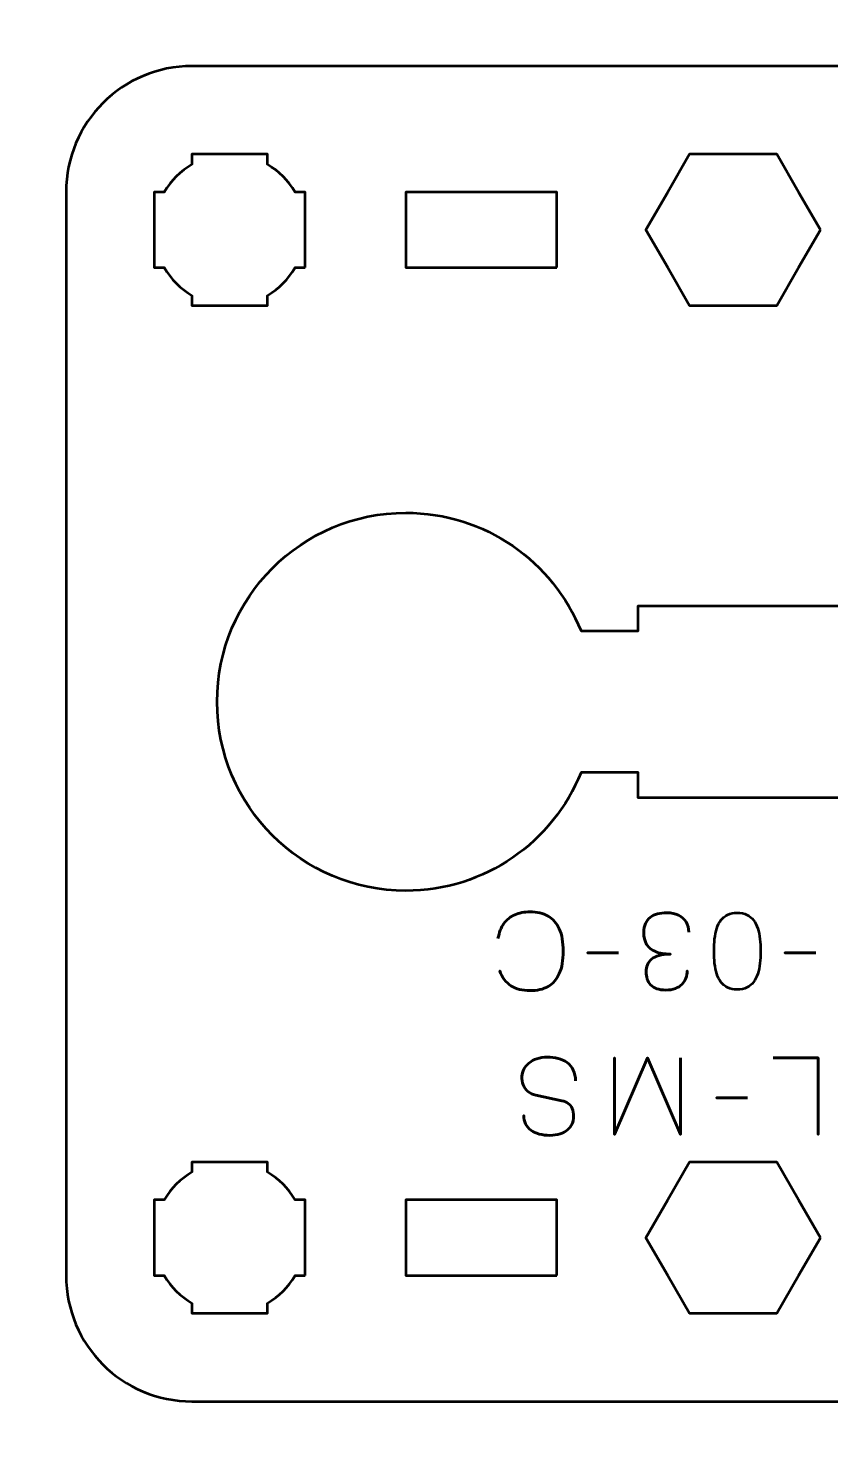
# Model space of a CAD drawing. Header units: centimetres. Extents: x -21 to 0, y -29.7 to 0.
# Drawn here: x -11.6 to -8.41, y -11.57 to -5.95 of the extents above; entities that cross this region are included whole.
import ezdxf

# ---------------------------------------------------------------- set-up
doc = ezdxf.new("R2010")
doc.units = ezdxf.units.CM
doc.header["$MEASUREMENT"] = 0
doc.layers.add('Layer 1', color=7, linetype='Continuous')

msp = doc.modelspace()

# ---------------------------------------------------------------- linework, layer by layer
at = {"layer": 'Layer 1', "color": 1, "lineweight": 53}
msp.add_open_spline([(-21.00003, -29.19995), (-21.00003, -29.19995), (-21.00003, -5.29992), (-21.00003, -5.29992), (-21.00003, -5.29992), (-21.00003, -5.21709), (-20.93286, -5.14992), (-20.85003, -5.14992), (-20.85003, -5.14992), (-20.7672, -5.14992), (-20.70003, -5.08275), (-20.70003, -4.99992), (-20.70003, -4.99992), (-20.70003, -4.91709), (-20.7672, -4.84992), (-20.85003, -4.84992), (-20.85003, -4.84992), (-20.93286, -4.84992), (-21.00003, -4.78275), (-21.00003, -4.69992), (-21.00003, -4.69992), (-21.00003, -4.61709), (-20.93286, -4.54992), (-20.85003, -4.54992), (-20.85003, -4.54992), (-20.7672, -4.54992), (-20.70003, -4.48275), (-20.70003, -4.39992), (-20.70003, -4.39992), (-20.70003, -4.31709), (-20.7672, -4.24992), (-20.85003, -4.24992), (-20.85003, -4.24992), (-20.93286, -4.24992), (-21.00003, -4.18275), (-21.00003, -4.09992), (-21.00003, -4.09992), (-21.00003, -4.01709), (-20.93286, -3.94992), (-20.85003, -3.94992), (-20.85003, -3.94992), (-20.7672, -3.94992), (-20.70003, -3.88275), (-20.70003, -3.79992), (-20.70003, -3.79992), (-20.70003, -3.71709), (-20.7672, -3.64992), (-20.85003, -3.64992), (-20.85003, -3.64992), (-20.93286, -3.64992), (-21.00003, -3.58275), (-21.00003, -3.49992), (-21.00003, -3.49992), (-21.00003, -3.41709), (-20.93286, -3.34992), (-20.85003, -3.34992), (-20.85003, -3.34992), (-20.7672, -3.34992), (-20.70003, -3.28275), (-20.70003, -3.19992), (-20.70003, -3.19992), (-20.70003, -3.11709), (-20.7672, -3.04992), (-20.85003, -3.04992), (-20.85003, -3.04992), (-20.93286, -3.04992), (-21.00003, -2.98275), (-21.00003, -2.89992), (-21.00003, -2.89992), (-21.00003, -2.81709), (-20.93286, -2.74992), (-20.85003, -2.74992), (-20.85003, -2.74992), (-20.7672, -2.74992), (-20.70003, -2.68275), (-20.70003, -2.59992), (-20.70003, -2.59992), (-20.70003, -2.51709), (-20.7672, -2.44992), (-20.85003, -2.44992), (-20.85003, -2.44992), (-20.93286, -2.44992), (-21.00003, -2.38275), (-21.00003, -2.29992), (-21.00003, -2.29992), (-21.00003, -2.21709), (-20.93286, -2.14992), (-20.85003, -2.14992), (-20.85003, -2.14992), (-20.7672, -2.14992), (-20.70003, -2.08275), (-20.70003, -1.99992), (-20.70003, -1.99992), (-20.70003, -1.91709), (-20.7672, -1.84992), (-20.85003, -1.84992), (-20.85003, -1.84992), (-20.93286, -1.84992), (-21.00003, -1.78275), (-21.00003, -1.69992), (-21.00003, -1.69992), (-21.00003, -1.61709), (-20.93286, -1.54992), (-20.85003, -1.54992), (-20.85003, -1.54992), (-20.7672, -1.54992), (-20.70003, -1.48275), (-20.70003, -1.39992), (-20.70003, -1.39992), (-20.70003, -1.31709), (-20.7672, -1.24992), (-20.85003, -1.24992), (-20.85003, -1.24992), (-20.93286, -1.24992), (-21.00003, -1.18275), (-21.00003, -1.09992), (-21.00003, -1.09992), (-21.00003, -1.09992), (-21.00003, -0.49992), (-21.00003, -0.49992), (-21.00003, -0.49992), (-21.00003, -0.22295), (-20.77694, 0.00004), (-20.49994, 0.00004), (-20.49994, 0.00004), (-20.49994, 0.00004), (-0.50008, 0.00004), (-0.50008, 0.00004), (-0.50008, 0.00004), (-0.22294, 0.00004), (0.00002, -0.22295), (0.00002, -0.49992), (0.00002, -0.49992), (0.00002, -0.49992), (0.00002, -29.19995), (0.00002, -29.19995), (0.00002, -29.19995), (0.00002, -29.47695), (-0.22294, -29.70004), (-0.50008, -29.70004), (-0.50008, -29.70004), (-0.50008, -29.70004), (-20.49994, -29.70004), (-20.49994, -29.70004), (-20.49994, -29.70004), (-20.77694, -29.70004), (-21.00003, -29.47695), (-21.00003, -29.19995)], degree=3, knots=[0, 0, 0, 0, 0.027027, 0.027027, 0.027027, 0.027027, 0.0540541, 0.0540541, 0.0540541, 0.0540541, 0.0810811, 0.0810811, 0.0810811, 0.0810811, 0.1081081, 0.1081081, 0.1081081, 0.1081081, 0.1351351, 0.1351351, 0.1351351, 0.1351351, 0.1621622, 0.1621622, 0.1621622, 0.1621622, 0.1891892, 0.1891892, 0.1891892, 0.1891892, 0.2162162, 0.2162162, 0.2162162, 0.2162162, 0.2432432, 0.2432432, 0.2432432, 0.2432432, 0.2702703, 0.2702703, 0.2702703, 0.2702703, 0.2972973, 0.2972973, 0.2972973, 0.2972973, 0.3243243, 0.3243243, 0.3243243, 0.3243243, 0.3513514, 0.3513514, 0.3513514, 0.3513514, 0.3783784, 0.3783784, 0.3783784, 0.3783784, 0.4054054, 0.4054054, 0.4054054, 0.4054054, 0.4324324, 0.4324324, 0.4324324, 0.4324324, 0.4594595, 0.4594595, 0.4594595, 0.4594595, 0.4864865, 0.4864865, 0.4864865, 0.4864865, 0.5135135, 0.5135135, 0.5135135, 0.5135135, 0.5405405, 0.5405405, 0.5405405, 0.5405405, 0.5675676, 0.5675676, 0.5675676, 0.5675676, 0.5945946, 0.5945946, 0.5945946, 0.5945946, 0.6216216, 0.6216216, 0.6216216, 0.6216216, 0.6486486, 0.6486486, 0.6486486, 0.6486486, 0.6756757, 0.6756757, 0.6756757, 0.6756757, 0.7027027, 0.7027027, 0.7027027, 0.7027027, 0.7297297, 0.7297297, 0.7297297, 0.7297297, 0.7567568, 0.7567568, 0.7567568, 0.7567568, 0.7837838, 0.7837838, 0.7837838, 0.7837838, 0.8108108, 0.8108108, 0.8108108, 0.8108108, 0.8378378, 0.8378378, 0.8378378, 0.8378378, 0.8648649, 0.8648649, 0.8648649, 0.8648649, 0.8918919, 0.8918919, 0.8918919, 0.8918919, 0.9189189, 0.9189189, 0.9189189, 0.9189189, 0.9459459, 0.9459459, 0.9459459, 0.9459459, 0.972973, 0.972973, 0.972973, 0.972973, 1, 1, 1, 1], dxfattribs=at)
at = {"layer": 'Layer 1', "color": 3, "lineweight": 53}
msp.add_open_spline([(-6.15, -6.6), (-6.15, -6.6), (-6.15, -8.242), (-6.15, -8.242), (-6.15, -8.242), (-6.15, -8.242), (-7.52301, -8.242), (-7.52301, -8.242), (-7.52301, -8.242), (-7.52301, -8.242), (-7.52301, -7.988), (-7.52301, -7.988), (-7.52301, -7.988), (-7.52301, -7.988), (-7.77701, -7.988), (-7.77701, -7.988), (-7.77701, -7.988), (-7.77701, -7.988), (-7.77701, -8.242), (-7.77701, -8.242), (-7.77701, -8.242), (-7.77701, -8.242), (-9.17701, -8.242), (-9.17701, -8.242), (-9.17701, -8.242), (-9.17701, -8.242), (-9.17698, -8.342), (-9.17698, -8.342), (-9.17698, -8.342), (-9.17698, -8.342), (-9.40002, -8.342), (-9.40002, -8.342), (-9.40002, -8.342), (-9.40002, -8.342), (-9.40451, -8.342), (-9.40451, -8.342), (-9.40451, -8.342), (-9.51574, -8.06704), (-9.78524, -7.873), (-10.10002, -7.873), (-10.10002, -7.873), (-10.51417, -7.873), (-10.85002, -8.20885), (-10.85002, -8.623), (-10.85002, -8.623), (-10.85002, -9.03715), (-10.51417, -9.373), (-10.10002, -9.373), (-10.10002, -9.373), (-9.78524, -9.373), (-9.51574, -9.17896), (-9.40451, -8.904), (-9.40451, -8.904), (-9.40451, -8.904), (-9.40002, -8.904), (-9.40002, -8.904), (-9.40002, -8.904), (-9.40002, -8.904), (-9.17698, -8.904), (-9.17698, -8.904), (-9.17698, -8.904), (-9.17698, -8.904), (-9.17701, -9.004), (-9.17701, -9.004), (-9.17701, -9.004), (-9.17701, -9.004), (-7.77701, -9.004), (-7.77701, -9.004), (-7.77701, -9.004), (-7.77701, -9.004), (-7.77701, -9.512), (-7.77701, -9.512), (-7.77701, -9.512), (-7.77701, -9.512), (-7.52301, -9.512), (-7.52301, -9.512), (-7.52301, -9.512), (-7.52301, -9.512), (-7.52301, -9.258), (-7.52301, -9.258), (-7.52301, -9.258), (-7.52301, -9.258), (-6.15, -9.258), (-6.15, -9.258), (-6.15, -9.258), (-6.15, -9.258), (-6.15, -9.592), (-6.15, -9.592), (-6.15, -9.592), (-6.23283, -9.592), (-6.3, -9.65917), (-6.3, -9.742), (-6.3, -9.742), (-6.3, -9.82483), (-6.23283, -9.892), (-6.15, -9.892), (-6.15, -9.892), (-6.15, -9.892), (-6.15, -10.9), (-6.15, -10.9), (-6.15, -10.9), (-6.15, -11.17609), (-6.37391, -11.4), (-6.65, -11.4), (-6.65, -11.4), (-6.65, -11.4), (-10.95, -11.4), (-10.95, -11.4), (-10.95, -11.4), (-11.22609, -11.4), (-11.45, -11.17609), (-11.45, -10.9), (-11.45, -10.9), (-11.45, -10.9), (-11.45, -6.6), (-11.45, -6.6), (-11.45, -6.6), (-11.45, -6.32391), (-11.22609, -6.1), (-10.95, -6.1), (-10.95, -6.1), (-10.95, -6.1), (-6.65, -6.1), (-6.65, -6.1), (-6.65, -6.1), (-6.37391, -6.1), (-6.15, -6.32391), (-6.15, -6.6)], degree=3, knots=[0, 0, 0, 0, 0.03125, 0.03125, 0.03125, 0.03125, 0.0625, 0.0625, 0.0625, 0.0625, 0.09375, 0.09375, 0.09375, 0.09375, 0.125, 0.125, 0.125, 0.125, 0.15625, 0.15625, 0.15625, 0.15625, 0.1875, 0.1875, 0.1875, 0.1875, 0.21875, 0.21875, 0.21875, 0.21875, 0.25, 0.25, 0.25, 0.25, 0.28125, 0.28125, 0.28125, 0.28125, 0.3125, 0.3125, 0.3125, 0.3125, 0.34375, 0.34375, 0.34375, 0.34375, 0.375, 0.375, 0.375, 0.375, 0.40625, 0.40625, 0.40625, 0.40625, 0.4375, 0.4375, 0.4375, 0.4375, 0.46875, 0.46875, 0.46875, 0.46875, 0.5, 0.5, 0.5, 0.5, 0.53125, 0.53125, 0.53125, 0.53125, 0.5625, 0.5625, 0.5625, 0.5625, 0.59375, 0.59375, 0.59375, 0.59375, 0.625, 0.625, 0.625, 0.625, 0.65625, 0.65625, 0.65625, 0.65625, 0.6875, 0.6875, 0.6875, 0.6875, 0.71875, 0.71875, 0.71875, 0.71875, 0.75, 0.75, 0.75, 0.75, 0.78125, 0.78125, 0.78125, 0.78125, 0.8125, 0.8125, 0.8125, 0.8125, 0.84375, 0.84375, 0.84375, 0.84375, 0.875, 0.875, 0.875, 0.875, 0.90625, 0.90625, 0.90625, 0.90625, 0.9375, 0.9375, 0.9375, 0.9375, 0.96875, 0.96875, 0.96875, 0.96875, 1, 1, 1, 1], dxfattribs=at)
at = {"layer": 'Layer 1', "lineweight": 53}
for points, knots in [([(-10.5, -6.9), (-10.5, -6.9), (-10.54015, -6.9), (-10.54015, -6.9), (-10.54015, -6.9), (-10.5665, -6.94553), (-10.60447, -6.9835), (-10.65, -7.00985), (-10.65, -7.00985), (-10.65, -7.00985), (-10.65, -7.05), (-10.65, -7.05), (-10.65, -7.05), (-10.65, -7.05), (-10.8, -7.05), (-10.8, -7.05), (-10.8, -7.05), (-10.8, -7.05), (-10.95, -7.05), (-10.95, -7.05), (-10.95, -7.05), (-10.95, -7.05), (-10.95, -7.00985), (-10.95, -7.00985), (-10.95, -7.00985), (-10.99553, -6.9835), (-11.0335, -6.94553), (-11.05985, -6.9), (-11.05985, -6.9), (-11.05985, -6.9), (-11.1, -6.9), (-11.1, -6.9), (-11.1, -6.9), (-11.1, -6.9), (-11.1, -6.75), (-11.1, -6.75), (-11.1, -6.75), (-11.1, -6.75), (-11.1, -6.6), (-11.1, -6.6), (-11.1, -6.6), (-11.1, -6.6), (-11.05985, -6.6), (-11.05985, -6.6), (-11.05985, -6.6), (-11.0335, -6.55447), (-10.99553, -6.5165), (-10.95, -6.49015), (-10.95, -6.49015), (-10.95, -6.49015), (-10.95, -6.45), (-10.95, -6.45), (-10.95, -6.45), (-10.95, -6.45), (-10.8, -6.45), (-10.8, -6.45), (-10.8, -6.45), (-10.8, -6.45), (-10.65, -6.45), (-10.65, -6.45), (-10.65, -6.45), (-10.65, -6.45), (-10.65, -6.49015), (-10.65, -6.49015), (-10.65, -6.49015), (-10.60447, -6.5165), (-10.5665, -6.55447), (-10.54015, -6.6), (-10.54015, -6.6), (-10.54015, -6.6), (-10.5, -6.6), (-10.5, -6.6), (-10.5, -6.6), (-10.5, -6.6), (-10.5, -6.75), (-10.5, -6.75), (-10.5, -6.75), (-10.5, -6.75), (-10.5, -6.9), (-10.5, -6.9)], [0, 0, 0, 0, 0.05, 0.05, 0.05, 0.05, 0.1, 0.1, 0.1, 0.1, 0.15, 0.15, 0.15, 0.15, 0.2, 0.2, 0.2, 0.2, 0.25, 0.25, 0.25, 0.25, 0.3, 0.3, 0.3, 0.3, 0.35, 0.35, 0.35, 0.35, 0.4, 0.4, 0.4, 0.4, 0.45, 0.45, 0.45, 0.45, 0.5, 0.5, 0.5, 0.5, 0.55, 0.55, 0.55, 0.55, 0.6, 0.6, 0.6, 0.6, 0.65, 0.65, 0.65, 0.65, 0.7, 0.7, 0.7, 0.7, 0.75, 0.75, 0.75, 0.75, 0.8, 0.8, 0.8, 0.8, 0.85, 0.85, 0.85, 0.85, 0.9, 0.9, 0.9, 0.9, 0.95, 0.95, 0.95, 0.95, 1, 1, 1, 1]), ([(-8.45359, -6.75), (-8.45359, -6.75), (-8.54019, -6.9), (-8.54019, -6.9), (-8.54019, -6.9), (-8.54019, -6.9), (-8.62679, -7.05), (-8.62679, -7.05), (-8.62679, -7.05), (-8.62679, -7.05), (-8.8, -7.05), (-8.8, -7.05), (-8.8, -7.05), (-8.8, -7.05), (-8.97321, -7.05), (-8.97321, -7.05), (-8.97321, -7.05), (-8.97321, -7.05), (-9.05981, -6.9), (-9.05981, -6.9), (-9.05981, -6.9), (-9.05981, -6.9), (-9.14641, -6.75), (-9.14641, -6.75), (-9.14641, -6.75), (-9.14641, -6.75), (-9.05981, -6.6), (-9.05981, -6.6), (-9.05981, -6.6), (-9.05981, -6.6), (-8.97321, -6.45), (-8.97321, -6.45), (-8.97321, -6.45), (-8.97321, -6.45), (-8.8, -6.45), (-8.8, -6.45), (-8.8, -6.45), (-8.8, -6.45), (-8.62679, -6.45), (-8.62679, -6.45), (-8.62679, -6.45), (-8.62679, -6.45), (-8.54019, -6.6), (-8.54019, -6.6), (-8.54019, -6.6), (-8.54019, -6.6), (-8.45359, -6.75), (-8.45359, -6.75)], [0, 0, 0, 0, 0.0833333, 0.0833333, 0.0833333, 0.0833333, 0.1666667, 0.1666667, 0.1666667, 0.1666667, 0.25, 0.25, 0.25, 0.25, 0.3333333, 0.3333333, 0.3333333, 0.3333333, 0.4166667, 0.4166667, 0.4166667, 0.4166667, 0.5, 0.5, 0.5, 0.5, 0.5833333, 0.5833333, 0.5833333, 0.5833333, 0.6666667, 0.6666667, 0.6666667, 0.6666667, 0.75, 0.75, 0.75, 0.75, 0.8333333, 0.8333333, 0.8333333, 0.8333333, 0.9166667, 0.9166667, 0.9166667, 0.9166667, 1, 1, 1, 1]), ([(-9.5, -6.9), (-9.5, -6.9), (-10.1, -6.9), (-10.1, -6.9), (-10.1, -6.9), (-10.1, -6.9), (-10.1, -6.6), (-10.1, -6.6), (-10.1, -6.6), (-10.1, -6.6), (-9.5, -6.6), (-9.5, -6.6), (-9.5, -6.6), (-9.5, -6.6), (-9.5, -6.9), (-9.5, -6.9)], [0, 0, 0, 0, 0.25, 0.25, 0.25, 0.25, 0.5, 0.5, 0.5, 0.5, 0.75, 0.75, 0.75, 0.75, 1, 1, 1, 1]), ([(-10.5, -10.9), (-10.5, -10.9), (-10.54015, -10.9), (-10.54015, -10.9), (-10.54015, -10.9), (-10.5665, -10.94553), (-10.60447, -10.9835), (-10.65, -11.00985), (-10.65, -11.00985), (-10.65, -11.00985), (-10.65, -11.05), (-10.65, -11.05), (-10.65, -11.05), (-10.65, -11.05), (-10.8, -11.05), (-10.8, -11.05), (-10.8, -11.05), (-10.8, -11.05), (-10.95, -11.05), (-10.95, -11.05), (-10.95, -11.05), (-10.95, -11.05), (-10.95, -11.00985), (-10.95, -11.00985), (-10.95, -11.00985), (-10.99553, -10.9835), (-11.0335, -10.94553), (-11.05985, -10.9), (-11.05985, -10.9), (-11.05985, -10.9), (-11.1, -10.9), (-11.1, -10.9), (-11.1, -10.9), (-11.1, -10.9), (-11.1, -10.75), (-11.1, -10.75), (-11.1, -10.75), (-11.1, -10.75), (-11.1, -10.6), (-11.1, -10.6), (-11.1, -10.6), (-11.1, -10.6), (-11.05985, -10.6), (-11.05985, -10.6), (-11.05985, -10.6), (-11.0335, -10.55447), (-10.99553, -10.5165), (-10.95, -10.49015), (-10.95, -10.49015), (-10.95, -10.49015), (-10.95, -10.45), (-10.95, -10.45), (-10.95, -10.45), (-10.95, -10.45), (-10.8, -10.45), (-10.8, -10.45), (-10.8, -10.45), (-10.8, -10.45), (-10.65, -10.45), (-10.65, -10.45), (-10.65, -10.45), (-10.65, -10.45), (-10.65, -10.49015), (-10.65, -10.49015), (-10.65, -10.49015), (-10.60447, -10.5165), (-10.5665, -10.55447), (-10.54015, -10.6), (-10.54015, -10.6), (-10.54015, -10.6), (-10.5, -10.6), (-10.5, -10.6), (-10.5, -10.6), (-10.5, -10.6), (-10.5, -10.75), (-10.5, -10.75), (-10.5, -10.75), (-10.5, -10.75), (-10.5, -10.9), (-10.5, -10.9)], [0, 0, 0, 0, 0.05, 0.05, 0.05, 0.05, 0.1, 0.1, 0.1, 0.1, 0.15, 0.15, 0.15, 0.15, 0.2, 0.2, 0.2, 0.2, 0.25, 0.25, 0.25, 0.25, 0.3, 0.3, 0.3, 0.3, 0.35, 0.35, 0.35, 0.35, 0.4, 0.4, 0.4, 0.4, 0.45, 0.45, 0.45, 0.45, 0.5, 0.5, 0.5, 0.5, 0.55, 0.55, 0.55, 0.55, 0.6, 0.6, 0.6, 0.6, 0.65, 0.65, 0.65, 0.65, 0.7, 0.7, 0.7, 0.7, 0.75, 0.75, 0.75, 0.75, 0.8, 0.8, 0.8, 0.8, 0.85, 0.85, 0.85, 0.85, 0.9, 0.9, 0.9, 0.9, 0.95, 0.95, 0.95, 0.95, 1, 1, 1, 1]), ([(-8.45359, -10.75), (-8.45359, -10.75), (-8.54019, -10.9), (-8.54019, -10.9), (-8.54019, -10.9), (-8.54019, -10.9), (-8.62679, -11.05), (-8.62679, -11.05), (-8.62679, -11.05), (-8.62679, -11.05), (-8.8, -11.05), (-8.8, -11.05), (-8.8, -11.05), (-8.8, -11.05), (-8.97321, -11.05), (-8.97321, -11.05), (-8.97321, -11.05), (-8.97321, -11.05), (-9.05981, -10.9), (-9.05981, -10.9), (-9.05981, -10.9), (-9.05981, -10.9), (-9.14641, -10.75), (-9.14641, -10.75), (-9.14641, -10.75), (-9.14641, -10.75), (-9.05981, -10.6), (-9.05981, -10.6), (-9.05981, -10.6), (-9.05981, -10.6), (-8.97321, -10.45), (-8.97321, -10.45), (-8.97321, -10.45), (-8.97321, -10.45), (-8.8, -10.45), (-8.8, -10.45), (-8.8, -10.45), (-8.8, -10.45), (-8.62679, -10.45), (-8.62679, -10.45), (-8.62679, -10.45), (-8.62679, -10.45), (-8.54019, -10.6), (-8.54019, -10.6), (-8.54019, -10.6), (-8.54019, -10.6), (-8.45359, -10.75), (-8.45359, -10.75)], [0, 0, 0, 0, 0.0833333, 0.0833333, 0.0833333, 0.0833333, 0.1666667, 0.1666667, 0.1666667, 0.1666667, 0.25, 0.25, 0.25, 0.25, 0.3333333, 0.3333333, 0.3333333, 0.3333333, 0.4166667, 0.4166667, 0.4166667, 0.4166667, 0.5, 0.5, 0.5, 0.5, 0.5833333, 0.5833333, 0.5833333, 0.5833333, 0.6666667, 0.6666667, 0.6666667, 0.6666667, 0.75, 0.75, 0.75, 0.75, 0.8333333, 0.8333333, 0.8333333, 0.8333333, 0.9166667, 0.9166667, 0.9166667, 0.9166667, 1, 1, 1, 1]), ([(-9.5, -10.9), (-9.5, -10.9), (-10.1, -10.9), (-10.1, -10.9), (-10.1, -10.9), (-10.1, -10.9), (-10.1, -10.6), (-10.1, -10.6), (-10.1, -10.6), (-10.1, -10.6), (-9.5, -10.6), (-9.5, -10.6), (-9.5, -10.6), (-9.5, -10.6), (-9.5, -10.9), (-9.5, -10.9)], [0, 0, 0, 0, 0.25, 0.25, 0.25, 0.25, 0.5, 0.5, 0.5, 0.5, 0.75, 0.75, 0.75, 0.75, 1, 1, 1, 1])]:
    msp.add_open_spline(points, degree=3, knots=knots, dxfattribs=at)
at = {"layer": 'Layer 1', "color": 5, "lineweight": 53}
for points, knots in [([(-9.73423, -9.56285), (-9.72971, -9.53865), (-9.72181, -9.51868), (-9.71073, -9.50302), (-9.71073, -9.50302), (-9.69959, -9.48742), (-9.68533, -9.47585), (-9.66798, -9.4683), (-9.66798, -9.4683), (-9.65069, -9.46075), (-9.63037, -9.45694), (-9.60723, -9.45701), (-9.60723, -9.45701), (-9.57908, -9.45694), (-9.55516, -9.46238), (-9.53554, -9.47345), (-9.53554, -9.47345), (-9.51593, -9.48446), (-9.50097, -9.50146), (-9.49067, -9.52453), (-9.49067, -9.52453), (-9.48037, -9.54761), (-9.47522, -9.57717), (-9.47515, -9.61322), (-9.47515, -9.61322), (-9.47522, -9.64913), (-9.48037, -9.67863), (-9.49067, -9.7017), (-9.49067, -9.7017), (-9.50097, -9.72477), (-9.51593, -9.74184), (-9.53554, -9.75292), (-9.53554, -9.75292), (-9.55516, -9.764), (-9.57908, -9.7695), (-9.60723, -9.76943), (-9.60723, -9.76943), (-9.63736, -9.7695), (-9.66261, -9.76308), (-9.68286, -9.75017), (-9.68286, -9.75017), (-9.70318, -9.73726), (-9.71807, -9.71729), (-9.72745, -9.69027), (-9.72745, -9.69027), (-9.71807, -9.71729), (-9.70318, -9.73726), (-9.68286, -9.75017), (-9.68286, -9.75017), (-9.66261, -9.76308), (-9.63736, -9.7695), (-9.60723, -9.76943), (-9.60723, -9.76943), (-9.57908, -9.7695), (-9.55516, -9.764), (-9.53554, -9.75292), (-9.53554, -9.75292), (-9.51593, -9.74184), (-9.50097, -9.72477), (-9.49067, -9.7017), (-9.49067, -9.7017), (-9.48037, -9.67863), (-9.47522, -9.64913), (-9.47515, -9.61322), (-9.47515, -9.61322), (-9.47522, -9.57717), (-9.48037, -9.54761), (-9.49067, -9.52453), (-9.49067, -9.52453), (-9.50097, -9.50146), (-9.51593, -9.48446), (-9.53554, -9.47345), (-9.53554, -9.47345), (-9.55516, -9.46238), (-9.57908, -9.45694), (-9.60723, -9.45701), (-9.60723, -9.45701), (-9.63037, -9.45694), (-9.65069, -9.46075), (-9.66798, -9.4683), (-9.66798, -9.4683), (-9.68533, -9.47585), (-9.69959, -9.48742), (-9.71073, -9.50302), (-9.71073, -9.50302), (-9.72181, -9.51868), (-9.72971, -9.53865), (-9.73423, -9.56285)], [0, 0, 0, 0, 0.0454545, 0.0454545, 0.0454545, 0.0454545, 0.0909091, 0.0909091, 0.0909091, 0.0909091, 0.1363636, 0.1363636, 0.1363636, 0.1363636, 0.1818182, 0.1818182, 0.1818182, 0.1818182, 0.2272727, 0.2272727, 0.2272727, 0.2272727, 0.2727273, 0.2727273, 0.2727273, 0.2727273, 0.3181818, 0.3181818, 0.3181818, 0.3181818, 0.3636364, 0.3636364, 0.3636364, 0.3636364, 0.4090909, 0.4090909, 0.4090909, 0.4090909, 0.4545455, 0.4545455, 0.4545455, 0.4545455, 0.5, 0.5, 0.5, 0.5, 0.5454545, 0.5454545, 0.5454545, 0.5454545, 0.5909091, 0.5909091, 0.5909091, 0.5909091, 0.6363636, 0.6363636, 0.6363636, 0.6363636, 0.6818182, 0.6818182, 0.6818182, 0.6818182, 0.7272727, 0.7272727, 0.7272727, 0.7272727, 0.7727273, 0.7727273, 0.7727273, 0.7727273, 0.8181818, 0.8181818, 0.8181818, 0.8181818, 0.8636364, 0.8636364, 0.8636364, 0.8636364, 0.9090909, 0.9090909, 0.9090909, 0.9090909, 0.9545455, 0.9545455, 0.9545455, 0.9545455, 1, 1, 1, 1]), ([(-8.97647, -9.53702), (-8.97654, -9.52178), (-8.98007, -9.50852), (-8.98705, -9.49702), (-8.98705, -9.49702), (-8.99404, -9.48559), (-9.00399, -9.47663), (-9.01697, -9.47021), (-9.01697, -9.47021), (-9.02995, -9.46379), (-9.04554, -9.46054), (-9.06368, -9.4604), (-9.06368, -9.4604), (-9.07729, -9.4604), (-9.08964, -9.46181), (-9.10079, -9.46477), (-9.10079, -9.46477), (-9.11201, -9.46774), (-9.1216, -9.47232), (-9.12972, -9.4786), (-9.12972, -9.4786), (-9.13783, -9.48488), (-9.14404, -9.493), (-9.14841, -9.50287), (-9.14841, -9.50287), (-9.15286, -9.51282), (-9.15504, -9.52475), (-9.15511, -9.53872), (-9.15511, -9.53872), (-9.15519, -9.55734), (-9.15138, -9.57308), (-9.14383, -9.58585), (-9.14383, -9.58585), (-9.13628, -9.59862), (-9.12456, -9.60821), (-9.10883, -9.61477), (-9.10883, -9.61477), (-9.0931, -9.62134), (-9.07292, -9.62465), (-9.04844, -9.62465), (-9.04844, -9.62465), (-9.06671, -9.62458), (-9.08202, -9.62627), (-9.09451, -9.62973), (-9.09451, -9.62973), (-9.10693, -9.63319), (-9.11687, -9.63806), (-9.12435, -9.64441), (-9.12435, -9.64441), (-9.13183, -9.65069), (-9.13726, -9.65817), (-9.14051, -9.66677), (-9.14051, -9.66677), (-9.14383, -9.67531), (-9.14545, -9.68469), (-9.14538, -9.69492), (-9.14538, -9.69492), (-9.14545, -9.70516), (-9.14404, -9.71461), (-9.14122, -9.72336), (-9.14122, -9.72336), (-9.13846, -9.73211), (-9.13395, -9.7398), (-9.12781, -9.74636), (-9.12781, -9.74636), (-9.12167, -9.75292), (-9.11356, -9.75807), (-9.10361, -9.76174), (-9.10361, -9.76174), (-9.09359, -9.76541), (-9.08138, -9.76724), (-9.06706, -9.76731), (-9.06706, -9.76731), (-9.05281, -9.76724), (-9.04032, -9.76513), (-9.02974, -9.76103), (-9.02974, -9.76103), (-9.01908, -9.75694), (-9.01034, -9.75137), (-9.00328, -9.74424), (-9.00328, -9.74424), (-8.9963, -9.73712), (-8.99107, -9.729), (-8.98762, -9.71983), (-8.98762, -9.71983), (-8.98409, -9.71066), (-8.9824, -9.70092), (-8.9824, -9.69069), (-8.9824, -9.69069), (-8.9824, -9.70092), (-8.98409, -9.71066), (-8.98762, -9.71983), (-8.98762, -9.71983), (-8.99107, -9.729), (-8.9963, -9.73712), (-9.00328, -9.74424), (-9.00328, -9.74424), (-9.01034, -9.75137), (-9.01908, -9.75694), (-9.02974, -9.76103), (-9.02974, -9.76103), (-9.04032, -9.76513), (-9.05281, -9.76724), (-9.06706, -9.76731), (-9.06706, -9.76731), (-9.08138, -9.76724), (-9.09359, -9.76541), (-9.10361, -9.76174), (-9.10361, -9.76174), (-9.11356, -9.75807), (-9.12167, -9.75292), (-9.12781, -9.74636), (-9.12781, -9.74636), (-9.13395, -9.7398), (-9.13846, -9.73211), (-9.14122, -9.72336), (-9.14122, -9.72336), (-9.14404, -9.71461), (-9.14545, -9.70516), (-9.14538, -9.69492), (-9.14538, -9.69492), (-9.14545, -9.68469), (-9.14383, -9.67531), (-9.14051, -9.66677), (-9.14051, -9.66677), (-9.13726, -9.65817), (-9.13183, -9.65069), (-9.12435, -9.64441), (-9.12435, -9.64441), (-9.11687, -9.63806), (-9.10693, -9.63319), (-9.09451, -9.62973), (-9.09451, -9.62973), (-9.08202, -9.62627), (-9.06671, -9.62458), (-9.04844, -9.62465), (-9.04844, -9.62465), (-9.07292, -9.62465), (-9.0931, -9.62134), (-9.10883, -9.61477), (-9.10883, -9.61477), (-9.12456, -9.60821), (-9.13628, -9.59862), (-9.14383, -9.58585), (-9.14383, -9.58585), (-9.15138, -9.57308), (-9.15519, -9.55734), (-9.15511, -9.53872), (-9.15511, -9.53872), (-9.15504, -9.52475), (-9.15286, -9.51282), (-9.14841, -9.50287), (-9.14841, -9.50287), (-9.14404, -9.493), (-9.13783, -9.48488), (-9.12972, -9.4786), (-9.12972, -9.4786), (-9.1216, -9.47232), (-9.11201, -9.46774), (-9.10079, -9.46477), (-9.10079, -9.46477), (-9.08964, -9.46181), (-9.07729, -9.4604), (-9.06368, -9.4604), (-9.06368, -9.4604), (-9.04554, -9.46054), (-9.02995, -9.46379), (-9.01697, -9.47021), (-9.01697, -9.47021), (-9.00399, -9.47663), (-8.99404, -9.48559), (-8.98705, -9.49702), (-8.98705, -9.49702), (-8.98007, -9.50852), (-8.97654, -9.52178), (-8.97647, -9.53702)], [0, 0, 0, 0, 0.0227273, 0.0227273, 0.0227273, 0.0227273, 0.0454545, 0.0454545, 0.0454545, 0.0454545, 0.0681818, 0.0681818, 0.0681818, 0.0681818, 0.0909091, 0.0909091, 0.0909091, 0.0909091, 0.1136364, 0.1136364, 0.1136364, 0.1136364, 0.1363636, 0.1363636, 0.1363636, 0.1363636, 0.1590909, 0.1590909, 0.1590909, 0.1590909, 0.1818182, 0.1818182, 0.1818182, 0.1818182, 0.2045455, 0.2045455, 0.2045455, 0.2045455, 0.2272727, 0.2272727, 0.2272727, 0.2272727, 0.25, 0.25, 0.25, 0.25, 0.2727273, 0.2727273, 0.2727273, 0.2727273, 0.2954545, 0.2954545, 0.2954545, 0.2954545, 0.3181818, 0.3181818, 0.3181818, 0.3181818, 0.3409091, 0.3409091, 0.3409091, 0.3409091, 0.3636364, 0.3636364, 0.3636364, 0.3636364, 0.3863636, 0.3863636, 0.3863636, 0.3863636, 0.4090909, 0.4090909, 0.4090909, 0.4090909, 0.4318182, 0.4318182, 0.4318182, 0.4318182, 0.4545455, 0.4545455, 0.4545455, 0.4545455, 0.4772727, 0.4772727, 0.4772727, 0.4772727, 0.5, 0.5, 0.5, 0.5, 0.5227273, 0.5227273, 0.5227273, 0.5227273, 0.5454545, 0.5454545, 0.5454545, 0.5454545, 0.5681818, 0.5681818, 0.5681818, 0.5681818, 0.5909091, 0.5909091, 0.5909091, 0.5909091, 0.6136364, 0.6136364, 0.6136364, 0.6136364, 0.6363636, 0.6363636, 0.6363636, 0.6363636, 0.6590909, 0.6590909, 0.6590909, 0.6590909, 0.6818182, 0.6818182, 0.6818182, 0.6818182, 0.7045455, 0.7045455, 0.7045455, 0.7045455, 0.7272727, 0.7272727, 0.7272727, 0.7272727, 0.75, 0.75, 0.75, 0.75, 0.7727273, 0.7727273, 0.7727273, 0.7727273, 0.7954545, 0.7954545, 0.7954545, 0.7954545, 0.8181818, 0.8181818, 0.8181818, 0.8181818, 0.8409091, 0.8409091, 0.8409091, 0.8409091, 0.8636364, 0.8636364, 0.8636364, 0.8636364, 0.8863636, 0.8863636, 0.8863636, 0.8863636, 0.9090909, 0.9090909, 0.9090909, 0.9090909, 0.9318182, 0.9318182, 0.9318182, 0.9318182, 0.9545455, 0.9545455, 0.9545455, 0.9545455, 0.9772727, 0.9772727, 0.9772727, 0.9772727, 1, 1, 1, 1]), ([(-8.78386, -9.4604), (-8.79867, -9.46047), (-8.81144, -9.46308), (-8.8221, -9.46816), (-8.8221, -9.46816), (-8.83268, -9.47324), (-8.8415, -9.48051), (-8.84855, -9.48975), (-8.84855, -9.48975), (-8.85554, -9.49906), (-8.86104, -9.51007), (-8.86513, -9.52277), (-8.86513, -9.52277), (-8.86916, -9.53547), (-8.87205, -9.54937), (-8.87367, -9.56461), (-8.87367, -9.56461), (-8.87537, -9.57985), (-8.87621, -9.59587), (-8.87614, -9.6128), (-8.87614, -9.6128), (-8.87621, -9.62966), (-8.87537, -9.64568), (-8.87367, -9.66085), (-8.87367, -9.66085), (-8.87205, -9.67602), (-8.86916, -9.68999), (-8.86513, -9.70269), (-8.86513, -9.70269), (-8.86104, -9.71532), (-8.85554, -9.72632), (-8.84855, -9.73571), (-8.84855, -9.73571), (-8.8415, -9.74502), (-8.83268, -9.75229), (-8.8221, -9.75737), (-8.8221, -9.75737), (-8.81144, -9.76252), (-8.79867, -9.76513), (-8.78386, -9.7652), (-8.78386, -9.7652), (-8.76904, -9.76513), (-8.75627, -9.76252), (-8.74561, -9.75737), (-8.74561, -9.75737), (-8.73503, -9.75229), (-8.72621, -9.74502), (-8.71916, -9.73571), (-8.71916, -9.73571), (-8.71217, -9.72632), (-8.70667, -9.71532), (-8.70258, -9.70269), (-8.70258, -9.70269), (-8.69855, -9.68999), (-8.69566, -9.67602), (-8.69404, -9.66085), (-8.69404, -9.66085), (-8.69235, -9.64568), (-8.6915, -9.62966), (-8.69157, -9.6128), (-8.69157, -9.6128), (-8.6915, -9.59587), (-8.69235, -9.57985), (-8.69404, -9.56461), (-8.69404, -9.56461), (-8.69566, -9.54937), (-8.69855, -9.53547), (-8.70258, -9.52277), (-8.70258, -9.52277), (-8.70667, -9.51007), (-8.71217, -9.49906), (-8.71916, -9.48975), (-8.71916, -9.48975), (-8.72621, -9.48051), (-8.73503, -9.47324), (-8.74561, -9.46816), (-8.74561, -9.46816), (-8.75627, -9.46308), (-8.76904, -9.46047), (-8.78386, -9.4604)], [0, 0, 0, 0, 0.05, 0.05, 0.05, 0.05, 0.1, 0.1, 0.1, 0.1, 0.15, 0.15, 0.15, 0.15, 0.2, 0.2, 0.2, 0.2, 0.25, 0.25, 0.25, 0.25, 0.3, 0.3, 0.3, 0.3, 0.35, 0.35, 0.35, 0.35, 0.4, 0.4, 0.4, 0.4, 0.45, 0.45, 0.45, 0.45, 0.5, 0.5, 0.5, 0.5, 0.55, 0.55, 0.55, 0.55, 0.6, 0.6, 0.6, 0.6, 0.65, 0.65, 0.65, 0.65, 0.7, 0.7, 0.7, 0.7, 0.75, 0.75, 0.75, 0.75, 0.8, 0.8, 0.8, 0.8, 0.85, 0.85, 0.85, 0.85, 0.9, 0.9, 0.9, 0.9, 0.95, 0.95, 0.95, 0.95, 1, 1, 1, 1]), ([(-8.78386, -9.4604), (-8.79867, -9.46047), (-8.81144, -9.46308), (-8.8221, -9.46816), (-8.8221, -9.46816), (-8.83268, -9.47324), (-8.8415, -9.48051), (-8.84855, -9.48975), (-8.84855, -9.48975), (-8.85554, -9.49906), (-8.86104, -9.51007), (-8.86513, -9.52277), (-8.86513, -9.52277), (-8.86916, -9.53547), (-8.87205, -9.54937), (-8.87367, -9.56461), (-8.87367, -9.56461), (-8.87537, -9.57985), (-8.87621, -9.59587), (-8.87614, -9.6128), (-8.87614, -9.6128), (-8.87621, -9.62966), (-8.87537, -9.64568), (-8.87367, -9.66085), (-8.87367, -9.66085), (-8.87205, -9.67602), (-8.86916, -9.68999), (-8.86513, -9.70269), (-8.86513, -9.70269), (-8.86104, -9.71532), (-8.85554, -9.72632), (-8.84855, -9.73571), (-8.84855, -9.73571), (-8.8415, -9.74502), (-8.83268, -9.75229), (-8.8221, -9.75737), (-8.8221, -9.75737), (-8.81144, -9.76252), (-8.79867, -9.76513), (-8.78386, -9.7652), (-8.78386, -9.7652), (-8.76904, -9.76513), (-8.75627, -9.76252), (-8.74561, -9.75737), (-8.74561, -9.75737), (-8.73503, -9.75229), (-8.72621, -9.74502), (-8.71916, -9.73571), (-8.71916, -9.73571), (-8.71217, -9.72632), (-8.70667, -9.71532), (-8.70258, -9.70269), (-8.70258, -9.70269), (-8.69855, -9.68999), (-8.69566, -9.67602), (-8.69404, -9.66085), (-8.69404, -9.66085), (-8.69235, -9.64568), (-8.6915, -9.62966), (-8.69157, -9.6128), (-8.69157, -9.6128), (-8.6915, -9.59587), (-8.69235, -9.57985), (-8.69404, -9.56461), (-8.69404, -9.56461), (-8.69566, -9.54937), (-8.69855, -9.53547), (-8.70258, -9.52277), (-8.70258, -9.52277), (-8.70667, -9.51007), (-8.71217, -9.49906), (-8.71916, -9.48975), (-8.71916, -9.48975), (-8.72621, -9.48051), (-8.73503, -9.47324), (-8.74561, -9.46816), (-8.74561, -9.46816), (-8.75627, -9.46308), (-8.76904, -9.46047), (-8.78386, -9.4604)], [0, 0, 0, 0, 0.05, 0.05, 0.05, 0.05, 0.1, 0.1, 0.1, 0.1, 0.15, 0.15, 0.15, 0.15, 0.2, 0.2, 0.2, 0.2, 0.25, 0.25, 0.25, 0.25, 0.3, 0.3, 0.3, 0.3, 0.35, 0.35, 0.35, 0.35, 0.4, 0.4, 0.4, 0.4, 0.45, 0.45, 0.45, 0.45, 0.5, 0.5, 0.5, 0.5, 0.55, 0.55, 0.55, 0.55, 0.6, 0.6, 0.6, 0.6, 0.65, 0.65, 0.65, 0.65, 0.7, 0.7, 0.7, 0.7, 0.75, 0.75, 0.75, 0.75, 0.8, 0.8, 0.8, 0.8, 0.85, 0.85, 0.85, 0.85, 0.9, 0.9, 0.9, 0.9, 0.95, 0.95, 0.95, 0.95, 1, 1, 1, 1]), ([(-9.25502, -9.62), (-9.25502, -9.62), (-9.37821, -9.62), (-9.37821, -9.62), (-9.37821, -9.62), (-9.37821, -9.62), (-9.25502, -9.62), (-9.25502, -9.62)], [0, 0, 0, 0, 0.5, 0.5, 0.5, 0.5, 1, 1, 1, 1]), ([(-8.47144, -9.62), (-8.47144, -9.62), (-8.59463, -9.62), (-8.59463, -9.62), (-8.59463, -9.62), (-8.59463, -9.62), (-8.47144, -9.62), (-8.47144, -9.62)], [0, 0, 0, 0, 0.5, 0.5, 0.5, 0.5, 1, 1, 1, 1]), ([(-9.42604, -10.128), (-9.42618, -10.11106), (-9.42914, -10.0966), (-9.43507, -10.0846), (-9.43507, -10.0846), (-9.44093, -10.07254), (-9.44911, -10.06273), (-9.45941, -10.05518), (-9.45941, -10.05518), (-9.46978, -10.04756), (-9.48171, -10.04199), (-9.49518, -10.03846), (-9.49518, -10.03846), (-9.50859, -10.03486), (-9.52298, -10.0331), (-9.53822, -10.03317), (-9.53822, -10.03317), (-9.5536, -10.03324), (-9.56743, -10.0355), (-9.57978, -10.0398), (-9.57978, -10.0398), (-9.59206, -10.04411), (-9.60257, -10.04989), (-9.61132, -10.05716), (-9.61132, -10.05716), (-9.62014, -10.06443), (-9.62691, -10.07254), (-9.63171, -10.08157), (-9.63171, -10.08157), (-9.63651, -10.0906), (-9.63905, -10.09984), (-9.6394, -10.10937), (-9.6394, -10.10937), (-9.63982, -10.12186), (-9.63799, -10.13329), (-9.63397, -10.14359), (-9.63397, -10.14359), (-9.62994, -10.15389), (-9.62373, -10.1625), (-9.61534, -10.16955), (-9.61534, -10.16955), (-9.60701, -10.17661), (-9.5965, -10.18155), (-9.58394, -10.1843), (-9.58394, -10.1843), (-9.58394, -10.1843), (-9.48023, -10.20674), (-9.48023, -10.20674), (-9.48023, -10.20674), (-9.47049, -10.20878), (-9.46209, -10.21224), (-9.45518, -10.21704), (-9.45518, -10.21704), (-9.44826, -10.2219), (-9.4429, -10.22861), (-9.43923, -10.23722), (-9.43923, -10.23722), (-9.43556, -10.24575), (-9.43366, -10.25662), (-9.43366, -10.26981), (-9.43366, -10.26981), (-9.43366, -10.27983), (-9.43571, -10.28928), (-9.43987, -10.29817), (-9.43987, -10.29817), (-9.44396, -10.30706), (-9.45003, -10.3149), (-9.458, -10.32174), (-9.458, -10.32174), (-9.46597, -10.32865), (-9.47585, -10.33402), (-9.48756, -10.3379), (-9.48756, -10.3379), (-9.49935, -10.34185), (-9.51282, -10.34382), (-9.52806, -10.34389), (-9.52806, -10.34389), (-9.54337, -10.34389), (-9.55741, -10.34213), (-9.57025, -10.3386), (-9.57025, -10.3386), (-9.58302, -10.33507), (-9.5941, -10.32999), (-9.60341, -10.32322), (-9.60341, -10.32322), (-9.61273, -10.31645), (-9.61992, -10.30812), (-9.62486, -10.29839), (-9.62486, -10.29839), (-9.6298, -10.28858), (-9.63213, -10.27736), (-9.63178, -10.26473), (-9.63178, -10.26473), (-9.63213, -10.27736), (-9.6298, -10.28858), (-9.62486, -10.29839), (-9.62486, -10.29839), (-9.61992, -10.30812), (-9.61273, -10.31645), (-9.60341, -10.32322), (-9.60341, -10.32322), (-9.5941, -10.32999), (-9.58302, -10.33507), (-9.57025, -10.3386), (-9.57025, -10.3386), (-9.55741, -10.34213), (-9.54337, -10.34389), (-9.52806, -10.34389), (-9.52806, -10.34389), (-9.51282, -10.34382), (-9.49935, -10.34185), (-9.48756, -10.3379), (-9.48756, -10.3379), (-9.47585, -10.33402), (-9.46597, -10.32865), (-9.458, -10.32174), (-9.458, -10.32174), (-9.45003, -10.3149), (-9.44396, -10.30706), (-9.43987, -10.29817), (-9.43987, -10.29817), (-9.43571, -10.28928), (-9.43366, -10.27983), (-9.43366, -10.26981), (-9.43366, -10.26981), (-9.43366, -10.25662), (-9.43549, -10.24575), (-9.43902, -10.23729), (-9.43902, -10.23729), (-9.44262, -10.22875), (-9.44791, -10.22212), (-9.45483, -10.21725), (-9.45483, -10.21725), (-9.46174, -10.21245), (-9.47021, -10.20892), (-9.48023, -10.20674), (-9.48023, -10.20674), (-9.48023, -10.20674), (-9.58394, -10.1843), (-9.58394, -10.1843), (-9.58394, -10.1843), (-9.59678, -10.18155), (-9.60737, -10.17661), (-9.61569, -10.16955), (-9.61569, -10.16955), (-9.62409, -10.1625), (-9.63023, -10.15389), (-9.63418, -10.14359), (-9.63418, -10.14359), (-9.63806, -10.13329), (-9.63982, -10.12186), (-9.6394, -10.10937), (-9.6394, -10.10937), (-9.63905, -10.09984), (-9.63651, -10.0906), (-9.63171, -10.08157), (-9.63171, -10.08157), (-9.62691, -10.07254), (-9.62014, -10.06443), (-9.61132, -10.05716), (-9.61132, -10.05716), (-9.60257, -10.04989), (-9.59206, -10.04411), (-9.57978, -10.0398), (-9.57978, -10.0398), (-9.56743, -10.0355), (-9.5536, -10.03324), (-9.53822, -10.03317), (-9.53822, -10.03317), (-9.52298, -10.0331), (-9.50859, -10.03486), (-9.49518, -10.03846), (-9.49518, -10.03846), (-9.48171, -10.04199), (-9.46978, -10.04756), (-9.45941, -10.05518), (-9.45941, -10.05518), (-9.44911, -10.06273), (-9.44093, -10.07254), (-9.43507, -10.0846), (-9.43507, -10.0846), (-9.42914, -10.0966), (-9.42618, -10.11106), (-9.42604, -10.128)], [0, 0, 0, 0, 0.0217391, 0.0217391, 0.0217391, 0.0217391, 0.0434783, 0.0434783, 0.0434783, 0.0434783, 0.0652174, 0.0652174, 0.0652174, 0.0652174, 0.0869565, 0.0869565, 0.0869565, 0.0869565, 0.1086957, 0.1086957, 0.1086957, 0.1086957, 0.1304348, 0.1304348, 0.1304348, 0.1304348, 0.1521739, 0.1521739, 0.1521739, 0.1521739, 0.173913, 0.173913, 0.173913, 0.173913, 0.1956522, 0.1956522, 0.1956522, 0.1956522, 0.2173913, 0.2173913, 0.2173913, 0.2173913, 0.2391304, 0.2391304, 0.2391304, 0.2391304, 0.2608696, 0.2608696, 0.2608696, 0.2608696, 0.2826087, 0.2826087, 0.2826087, 0.2826087, 0.3043478, 0.3043478, 0.3043478, 0.3043478, 0.326087, 0.326087, 0.326087, 0.326087, 0.3478261, 0.3478261, 0.3478261, 0.3478261, 0.3695652, 0.3695652, 0.3695652, 0.3695652, 0.3913043, 0.3913043, 0.3913043, 0.3913043, 0.4130435, 0.4130435, 0.4130435, 0.4130435, 0.4347826, 0.4347826, 0.4347826, 0.4347826, 0.4565217, 0.4565217, 0.4565217, 0.4565217, 0.4782609, 0.4782609, 0.4782609, 0.4782609, 0.5, 0.5, 0.5, 0.5, 0.5217391, 0.5217391, 0.5217391, 0.5217391, 0.5434783, 0.5434783, 0.5434783, 0.5434783, 0.5652174, 0.5652174, 0.5652174, 0.5652174, 0.5869565, 0.5869565, 0.5869565, 0.5869565, 0.6086957, 0.6086957, 0.6086957, 0.6086957, 0.6304348, 0.6304348, 0.6304348, 0.6304348, 0.6521739, 0.6521739, 0.6521739, 0.6521739, 0.673913, 0.673913, 0.673913, 0.673913, 0.6956522, 0.6956522, 0.6956522, 0.6956522, 0.7173913, 0.7173913, 0.7173913, 0.7173913, 0.7391304, 0.7391304, 0.7391304, 0.7391304, 0.7608696, 0.7608696, 0.7608696, 0.7608696, 0.7826087, 0.7826087, 0.7826087, 0.7826087, 0.8043478, 0.8043478, 0.8043478, 0.8043478, 0.826087, 0.826087, 0.826087, 0.826087, 0.8478261, 0.8478261, 0.8478261, 0.8478261, 0.8695652, 0.8695652, 0.8695652, 0.8695652, 0.8913043, 0.8913043, 0.8913043, 0.8913043, 0.9130435, 0.9130435, 0.9130435, 0.9130435, 0.9347826, 0.9347826, 0.9347826, 0.9347826, 0.9565217, 0.9565217, 0.9565217, 0.9565217, 0.9782609, 0.9782609, 0.9782609, 0.9782609, 1, 1, 1, 1]), ([(-9.00906, -10.03571), (-9.00906, -10.03571), (-9.00906, -10.34093), (-9.00906, -10.34093), (-9.00906, -10.34093), (-9.00906, -10.34093), (-9.14029, -10.03571), (-9.14029, -10.03571), (-9.14029, -10.03571), (-9.14029, -10.03571), (-9.27195, -10.34093), (-9.27195, -10.34093), (-9.27195, -10.34093), (-9.27195, -10.34093), (-9.27195, -10.03571), (-9.27195, -10.03571), (-9.27195, -10.03571), (-9.27195, -10.03571), (-9.27195, -10.34093), (-9.27195, -10.34093), (-9.27195, -10.34093), (-9.27195, -10.34093), (-9.14029, -10.03571), (-9.14029, -10.03571), (-9.14029, -10.03571), (-9.14029, -10.03571), (-9.00906, -10.34093), (-9.00906, -10.34093), (-9.00906, -10.34093), (-9.00906, -10.34093), (-9.00906, -10.03571), (-9.00906, -10.03571)], [0, 0, 0, 0, 0.125, 0.125, 0.125, 0.125, 0.25, 0.25, 0.25, 0.25, 0.375, 0.375, 0.375, 0.375, 0.5, 0.5, 0.5, 0.5, 0.625, 0.625, 0.625, 0.625, 0.75, 0.75, 0.75, 0.75, 0.875, 0.875, 0.875, 0.875, 1, 1, 1, 1]), ([(-8.64119, -10.03571), (-8.64119, -10.03571), (-8.46297, -10.03571), (-8.46297, -10.03571), (-8.46297, -10.03571), (-8.46297, -10.03571), (-8.46297, -10.34093), (-8.46297, -10.34093), (-8.46297, -10.34093), (-8.46297, -10.34093), (-8.46297, -10.03571), (-8.46297, -10.03571), (-8.46297, -10.03571), (-8.46297, -10.03571), (-8.64119, -10.03571), (-8.64119, -10.03571)], [0, 0, 0, 0, 0.25, 0.25, 0.25, 0.25, 0.5, 0.5, 0.5, 0.5, 0.75, 0.75, 0.75, 0.75, 1, 1, 1, 1]), ([(-8.74321, -10.19531), (-8.74321, -10.19531), (-8.8664, -10.19531), (-8.8664, -10.19531), (-8.8664, -10.19531), (-8.8664, -10.19531), (-8.74321, -10.19531), (-8.74321, -10.19531)], [0, 0, 0, 0, 0.5, 0.5, 0.5, 0.5, 1, 1, 1, 1])]:
    msp.add_open_spline(points, degree=3, knots=knots, dxfattribs=at)

doc.saveas('drawing.dxf')
